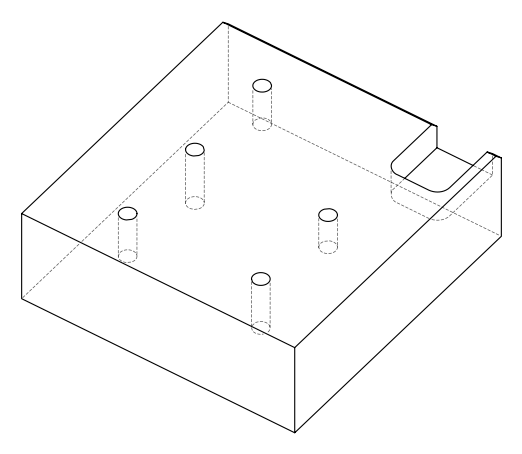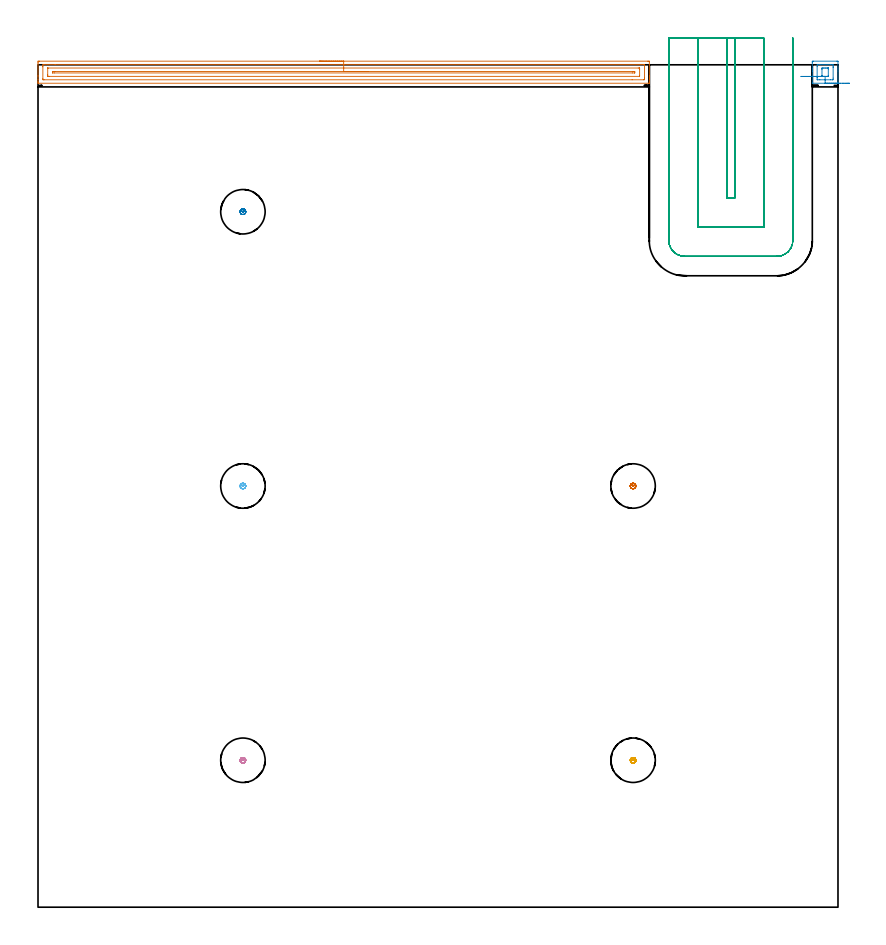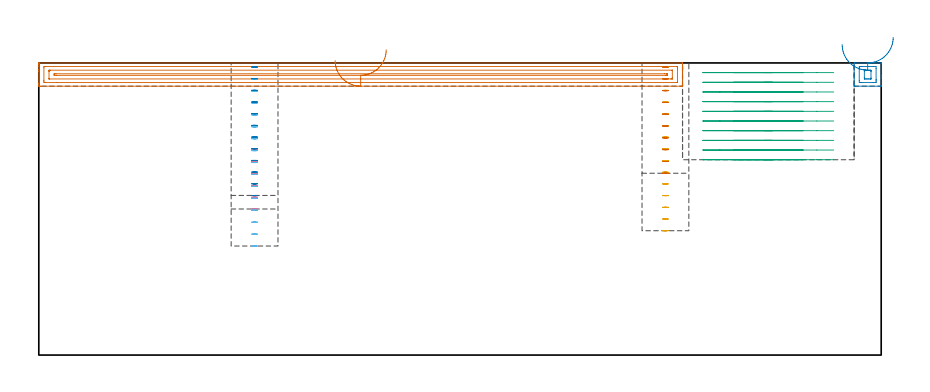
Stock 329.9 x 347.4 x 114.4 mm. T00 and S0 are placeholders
(PLAN: 8 operations, 1 tool changes, 25.1 min)
(1 AREA_MILL | FG_CHAMFER_SURFACE | UGT0205_001 | 8.24 min | 10670 mm3)
(2 AREA_MILL_1 | FG_CHAMFER_SURFACE_1 | UGT0205_001 | 0.51 min | 671 mm3)
(3 MILL_SLOT | SLOT_PARTIAL_RECTANGULAR | NXT0201_012 | Follow Part, ap 4, ae 75% | 13.45 min | 217651 mm3)
(4 MILL_BLIND_HOLE_FROM_SOLID_MATERIAL | STEP1POCKET | NXT0201_012 | Spiral | 0.58 min | 15055 mm3)
(5 MILL_BLIND_HOLE_FROM_SOLID_MATERIAL_1 | STEP1POCKET_1 | NXT0201_012 | Spiral | 0.67 min | 17304 mm3)
(6 MILL_BLIND_HOLE_FROM_SOLID_MATERIAL_2 | STEP1POCKET_2 | NXT0201_012 | Spiral | 0.71 min | 18868 mm3)
(7 MILL_BLIND_HOLE_FROM_SOLID_MATERIAL_3 | STEP1POCKET_3 | NXT0201_012 | Spiral | 0.44 min | 11368 mm3)
(8 MILL_BLIND_HOLE_FROM_SOLID_MATERIAL_4 | STEP1POCKET_4 | NXT0201_012 | Spiral | 0.53 min | 13651 mm3)
(TOOL UGT0205_001 | Chamfer Mill 20 x 3 x 45 deg. | D20 FL50 Z2)
(TOOL NXT0201_012 | ENDMILL 16mm [2P460-1600-NA 1630] | D16 FL38 Z6)
(OP 1 AREA_MILL)
G17 G21 G94 G90
T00 M6
G54
G17 G0 G90 X116.05 Y348.9 S1061 M3
G43 Z124.4 H0
Z115.3
G94 G1 X116.088 Z114.428 F250.
X116.202 Z113.564
X116.391 Z112.712
X116.653 Z111.88
X116.987 Z111.074
X117.39 Z110.3
X117.858 Z109.564
X118.39 Z108.872
X118.979 Z108.229
X119.622 Z107.64
X120.314 Z107.108
X121.05 Z106.64
X121.824 Z106.237
X122.63 Z105.903
X123.462 Z105.641
X124.314 Z105.452
X125.178 Z105.338
X126.05 Z105.3
X251.49
X251.832 Y348.896 Z105.302
X252.09 Y348.892 Z105.306
X252.1 Y348.63 Z105.568
Y343.017 Z111.177
Y342.455 Z111.742
Y342.129 Z112.068
Y341.566 Z112.63
Y341.24 Z112.955
Y340.587 Z113.612
Y340.205 Z113.995
X252.093 Y339.838 Z114.354
X252.09 Y339.803 Z114.388
X251.936 Y339.8 Z114.4
X0.164
X0.01 Y339.803 Z114.388
X0.007 Y339.838 Z114.354
X0. Y340.205 Z113.994
Y340.587 Z113.612
Y341.24 Z112.955
Y342.455 Z111.742
Y343.017 Z111.177
Y347.741 Z106.456
X0.004 Y348.349 Z105.849
X0.008 Y348.892 Z105.306
X0.063 Y348.894 Z105.304
X0.61 Y348.9 Z105.3
X126.05
Y347.486 Z106.714
X249.678 Y347.485 Z106.715
X249.704
X250.09 Y347.46 Z106.74
X250.099 Y347.067 Z107.133
X250.1 Y342.129 Z112.071
X250.099 Y341.736 Z112.464
X250.09 Y341.24 Z112.96
X249.729 Y341.215 Z112.985
X245.001 Y341.214 Z112.986
X2.422 Y341.215 Z112.985
X2.396 Y341.216 Z112.984
X2.01 Y341.24 Z112.96
X2.001 Y341.633 Z112.567
X2. Y346.571 Z107.629
X2.001 Y346.965 Z107.235
X2.01 Y347.46 Z106.74
X2.371 Y347.485 Z106.715
X7.1 Y347.486 Z106.714
X126.05
Y346.072 Z108.128
X247.528
X247.918 Y346.07 Z108.13
X248.048 Y346.068 Z108.132
X248.086 Y346.065 Z108.135
X248.093 Y345.984 Z108.216
X248.098 Y345.864 Z108.336
X248.1 Y345.683 Z108.517
Y345.502 Z108.698
X248.099 Y342.838 Z111.362
X248.09 Y342.657 Z111.543
X248.081 Y342.635 Z111.565
X248.064 Y342.632 Z111.568
X248.016 Y342.629 Z111.571
X4.572
X4.182 Y342.63 Z111.57
X4.052 Y342.632 Z111.568
X4.014 Y342.635 Z111.565
X4.007 Y342.716 Z111.484
X4.002 Y342.836 Z111.364
X4. Y343.017 Z111.183
Y343.198 Z111.002
X4.001 Y345.862 Z108.338
X4.01 Y346.043 Z108.157
X4.019 Y346.065 Z108.135
X4.036 Y346.068 Z108.132
X4.084 Y346.071 Z108.129
X126.05 Y346.072 Z108.128
Y344.657 Z109.543
X245.378
X245.995 Y344.652 Z109.548
X246.088 Y344.65 Z109.55
X246.092 Y344.556 Z109.644
X246.094 Y344.35 Z109.85
X246.092 Y344.144 Z110.056
X246.088 Y344.05 Z110.15
X245.99 Y344.047 Z110.153
X245.102 Y344.043 Z110.157
X6.722
X6.105 Y344.048 Z110.152
X6.012 Y344.05 Z110.15
X6.008 Y344.144 Z110.056
X6.006 Y344.35 Z109.85
X6.008 Y344.556 Z109.644
X6.012 Y344.651 Z109.549
X6.108 Y344.654 Z109.546
X6.243 Y344.655 Z109.545
X6.86 Y344.657 Z109.543
X6.998
X126.05
X126.922 Z109.581
X127.786 Z109.695
X128.638 Z109.883
X129.47 Z110.146
X130.276 Z110.48
X131.05 Z110.882
X131.786 Z111.351
X132.478 Z111.882
X133.121 Z112.472
X133.71 Z113.115
X134.242 Z113.807
X134.71 Z114.543
X135.113 Z115.316
X135.447 Z116.122
X135.709 Z116.954
X135.898 Z117.806
X136.012 Z118.671
X136.05 Z119.543
G0 Z124.4
M5
M2
(OP 2 AREA_MILL_1)
G17 G21 G94 G90
T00 M6
G54
G17 G0 G90 X334.6 Y339.8 S1061 M3
G43 Z124.4 H0
G94 G1 X334.562 Z123.528 F250.
X334.448 Z122.663
X334.259 Z121.812
X333.997 Z120.98
X333.663 Z120.174
X333.26 Z119.4
X332.792 Z118.664
X332.26 Z117.972
X331.671 Z117.329
X331.028 Z116.739
X330.336 Z116.208
X329.6 Z115.74
X328.826 Z115.337
X328.02 Z115.003
X327.188 Z114.741
X326.336 Z114.552
X325.472 Z114.438
X324.6 Z114.4
X319.311
X319.308 Y339.804 Z114.395
X319.3 Y339.828 Z114.372
Y344.817 Z109.383
Y345.683 Z108.511
X319.301 Y348.349 Z105.847
X319.302 Y348.802 Z105.393
X319.306 Y348.891 Z105.305
X319.752 Y348.9 Z105.3
X329.448
X329.788 Y348.894 Z105.302
X329.89 Y348.891 Z105.305
X329.9 Y348.782 Z105.414
Y345.683 Z108.511
Y344.817 Z109.383
Y339.828 Z114.371
X329.891 Y339.804 Z114.395
X329.889 Y339.8 Z114.4
X324.6
Y341.214 Z112.986
X322.422
X321.538 Y341.216 Z112.984
X321.515 Y341.218 Z112.982
X321.31 Y341.24 Z112.96
X321.304 Y341.453 Z112.747
X321.301 Y342.129 Z112.071
X321.3 Y342.345 Z111.855
X321.301 Y346.787 Z107.413
X321.31 Y347.46 Z106.74
X321.493 Y347.482 Z106.718
X321.515 Y347.484 Z106.716
X322.371 Y347.486 Z106.714
X326.778
X327.661 Y347.484 Z106.716
X327.685 Y347.482 Z106.718
X327.89 Y347.46 Z106.74
X327.896 Y347.247 Z106.953
X327.899 Y346.571 Z107.629
X327.9 Y346.355 Z107.845
X327.899 Y341.913 Z112.287
X327.89 Y341.24 Z112.96
X327.707 Y341.218 Z112.982
X327.685 Y341.216 Z112.984
X326.829 Y341.214 Z112.986
X324.6
X324.598 Y342.629 Z111.571
X323.663
X323.427 Y342.631 Z111.569
X323.327 Y342.634 Z111.566
X323.313 Y342.635 Z111.565
X323.31 Y342.65 Z111.55
X323.304 Y342.698 Z111.502
X323.301 Y342.797 Z111.403
X323.3 Y342.995 Z111.205
Y345.66 Z108.54
Y345.683 Z108.517
X323.303 Y345.899 Z108.301
X323.307 Y346.007 Z108.193
X323.31 Y346.056 Z108.144
X323.389 Y346.064 Z108.136
X323.776 Y346.069 Z108.131
X324.159 Y346.071 Z108.129
X324.655
X325.041
X325.537
X325.773 Y346.069 Z108.131
X325.873 Y346.066 Z108.134
X325.887 Y346.065 Z108.135
X325.89 Y346.05 Z108.15
X325.895 Y346.002 Z108.198
X325.899 Y345.903 Z108.297
X325.9 Y345.705 Z108.495
Y343.04 Z111.16
Y343.017 Z111.183
X325.897 Y342.801 Z111.399
X325.893 Y342.693 Z111.507
X325.89 Y342.644 Z111.556
X325.811 Y342.635 Z111.565
X325.424 Y342.631 Z111.569
X325.041 Y342.629 Z111.571
X324.598
X323.726 Y342.627 Z111.611
X322.861 Y342.626 Z111.726
X322.01 Y342.624 Z111.916
X321.178 Y342.623 Z112.18
X320.373 Y342.622 Z112.515
X319.6 Y342.62 Z112.919
X318.865 Y342.619 Z113.389
X318.174 Y342.618 Z113.921
X317.531 Y342.617 Z114.512
X316.943 Y342.616 Z115.156
X316.413 Y342.615 Z115.849
X315.946 Y342.614 Z116.586
X315.544 Z117.36
X315.212 Y342.613 Z118.167
X314.951 Z118.999
X314.763 Z119.851
X314.651 Y342.612 Z120.716
X314.614 Z121.588
G0 Z124.4
M5
M2
(OP 3 MILL_SLOT)
G17 G21 G94 G90
T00 M6
G54
G17 G0 G90 X284.1 Y358.4 S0 M3
G43 Z124.4 H1
Z110.61
G94 G1 Y355.4 F250.
Y292.4 F500.
X287.3
Y355.4
Y358.4 F250.
X272.1
Y355.4
Y280.4 F500.
X299.3
Y355.4
Y358.4 F250.
X260.1
Y355.4
Y275. F500.
G3 X266.7 Y268.4 R6.6
G1 X304.7
G3 X311.3 Y275. R6.6
G1 Y355.4
Y358.4 F250.
G0 X284.1 Z106.82
G1 Y355.4
Y292.4 F500.
X287.3
Y355.4
Y358.4 F250.
X272.1
Y355.4
Y280.4 F500.
X299.3
Y355.4
Y358.4 F250.
X260.1
Y355.4
Y275. F500.
G3 X266.7 Y268.4 R6.6
G1 X304.7
G3 X311.3 Y275. R6.6
G1 Y355.4
Y358.4 F250.
G0 X284.1 Z103.03
G1 Y355.4
Y292.4 F500.
X287.3
Y355.4
Y358.4 F250.
X272.1
Y355.4
Y280.4 F500.
X299.3
Y355.4
Y358.4 F250.
X260.1
Y355.4
Y275. F500.
G3 X266.7 Y268.4 R6.6
G1 X304.7
G3 X311.3 Y275. R6.6
G1 Y355.4
Y358.4 F250.
G0 X284.1 Z99.24
G1 Y355.4
Y292.4 F500.
X287.3
Y355.4
Y358.4 F250.
X272.1
Y355.4
Y280.4 F500.
X299.3
Y355.4
Y358.4 F250.
X260.1
Y355.4
Y275. F500.
G3 X266.7 Y268.4 R6.6
G1 X304.7
G3 X311.3 Y275. R6.6
G1 Y355.4
Y358.4 F250.
G0 X284.1 Z95.45
G1 Y355.4
Y292.4 F500.
X287.3
Y355.4
Y358.4 F250.
X272.1
Y355.4
Y280.4 F500.
X299.3
Y355.4
Y358.4 F250.
X260.1
Y355.4
Y275. F500.
G3 X266.7 Y268.4 R6.6
G1 X304.7
G3 X311.3 Y275. R6.6
G1 Y355.4
Y358.4 F250.
G0 X284.1 Z91.66
G1 Y355.4
Y292.4 F500.
X287.3
Y355.4
Y358.4 F250.
X272.1
Y355.4
Y280.4 F500.
X299.3
Y355.4
Y358.4 F250.
X260.1
Y355.4
Y275. F500.
G3 X266.7 Y268.4 R6.6
G1 X304.7
G3 X311.3 Y275. R6.6
G1 Y355.4
Y358.4 F250.
G0 X284.1 Z87.87
G1 Y355.4
Y292.4 F500.
X287.3
Y355.4
Y358.4 F250.
X272.1
Y355.4
Y280.4 F500.
X299.3
Y355.4
Y358.4 F250.
X260.1
Y355.4
Y275. F500.
G3 X266.7 Y268.4 R6.6
G1 X304.7
G3 X311.3 Y275. R6.6
G1 Y355.4
Y358.4 F250.
G0 X284.1 Z84.08
G1 Y355.4
Y292.4 F500.
X287.3
Y355.4
Y358.4 F250.
X272.1
Y355.4
Y280.4 F500.
X299.3
Y355.4
Y358.4 F250.
X260.1
Y355.4
Y275. F500.
G3 X266.7 Y268.4 R6.6
G1 X304.7
G3 X311.3 Y275. R6.6
G1 Y355.4
Y358.4 F250.
G0 X284.1 Z80.29
G1 Y355.4
Y292.4 F500.
X287.3
Y355.4
Y358.4 F250.
X272.1
Y355.4
Y280.4 F500.
X299.3
Y355.4
Y358.4 F250.
X260.1
Y355.4
Y275. F500.
G3 X266.7 Y268.4 R6.6
G1 X304.7
G3 X311.3 Y275. R6.6
G1 Y355.4
Y358.4 F250.
G0 X284.1 Z76.5
G1 Y355.4
Y292.4 F500.
X287.3
Y355.4
Y358.4 F250.
X272.1
Y355.4
Y280.4 F500.
X299.3
Y355.4
Y358.4 F250.
X260.1
Y355.4
Y275. F500.
G3 X266.7 Y268.4 R6.6
G1 X304.7
G3 X311.3 Y275. R6.6
G1 Y355.4
Y358.4 F250.
G0 Z124.4
M5
M2
(OP 4 MILL_BLIND_HOLE_FROM_SOLID_MATERIAL)
G17 G21 G94 G90
T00 M6
G54
G17 G0 G90 X84.5 Y60.6 S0 M3
G43 Z124.4 H1
Z112.769
G94 G3 X85.075 Y61.175 R0.575 F250.
X84.5 Y61.75 R0.575
X83.35 Y60.6 R1.15
X84.5 Y61.75 R-1.15
X83.925 Y61.175 R0.575
X84.5 Y60.6 R0.575
G0 Z108.138
G3 X85.075 Y61.175 R0.575
X84.5 Y61.75 R0.575
X83.35 Y60.6 R1.15
X84.5 Y61.75 R-1.15
X83.925 Y61.175 R0.575
X84.5 Y60.6 R0.575
G0 Z103.508
G3 X85.075 Y61.175 R0.575
X84.5 Y61.75 R0.575
X83.35 Y60.6 R1.15
X84.5 Y61.75 R-1.15
X83.925 Y61.175 R0.575
X84.5 Y60.6 R0.575
G0 Z98.877
G3 X85.075 Y61.175 R0.575
X84.5 Y61.75 R0.575
X83.35 Y60.6 R1.15
X84.5 Y61.75 R-1.15
X83.925 Y61.175 R0.575
X84.5 Y60.6 R0.575
G0 Z94.246
G3 X85.075 Y61.175 R0.575
X84.5 Y61.75 R0.575
X83.35 Y60.6 R1.15
X84.5 Y61.75 R-1.15
X83.925 Y61.175 R0.575
X84.5 Y60.6 R0.575
G0 Z89.615
G3 X85.075 Y61.175 R0.575
X84.5 Y61.75 R0.575
X83.35 Y60.6 R1.15
X84.5 Y61.75 R-1.15
X83.925 Y61.175 R0.575
X84.5 Y60.6 R0.575
G0 Z84.985
G3 X85.075 Y61.175 R0.575
X84.5 Y61.75 R0.575
X83.35 Y60.6 R1.15
X84.5 Y61.75 R-1.15
X83.925 Y61.175 R0.575
X84.5 Y60.6 R0.575
G0 Z80.354
G3 X85.075 Y61.175 R0.575
X84.5 Y61.75 R0.575
X83.35 Y60.6 R1.15
X84.5 Y61.75 R-1.15
X83.925 Y61.175 R0.575
X84.5 Y60.6 R0.575
G0 Z75.723
G3 X85.075 Y61.175 R0.575
X84.5 Y61.75 R0.575
X83.35 Y60.6 R1.15
X84.5 Y61.75 R-1.15
X83.925 Y61.175 R0.575
X84.5 Y60.6 R0.575
G0 Z71.092
G3 X85.075 Y61.175 R0.575
X84.5 Y61.75 R0.575
X83.35 Y60.6 R1.15
X84.5 Y61.75 R-1.15
X83.925 Y61.175 R0.575
X84.5 Y60.6 R0.575
G0 Z66.462
G3 X85.075 Y61.175 R0.575
X84.5 Y61.75 R0.575
X83.35 Y60.6 R1.15
X84.5 Y61.75 R-1.15
X83.925 Y61.175 R0.575
X84.5 Y60.6 R0.575
G0 Z61.831
G3 X85.075 Y61.175 R0.575
X84.5 Y61.75 R0.575
X83.35 Y60.6 R1.15
X84.5 Y61.75 R-1.15
X83.925 Y61.175 R0.575
X84.5 Y60.6 R0.575
G0 Z57.2
G3 X85.075 Y61.175 R0.575
X84.5 Y61.75 R0.575
X83.35 Y60.6 R1.15
X84.5 Y61.75 R-1.15
X83.925 Y61.175 R0.575
X84.5 Y60.6 R0.575
G0 Z124.4
M5
M2
(OP 5 MILL_BLIND_HOLE_FROM_SOLID_MATERIAL_1)
G17 G21 G94 G90
T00 M6
G54
G17 G0 G90 X245.4 Y60.6 S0 M3
G43 Z124.4 H1
Z112.82
G94 G3 X245.975 Y61.175 R0.575 F250.
X245.4 Y61.75 R0.575
X244.25 Y60.6 R1.15
X245.4 Y61.75 R-1.15
X244.825 Y61.175 R0.575
X245.4 Y60.6 R0.575
G0 Z108.24
G3 X245.975 Y61.175 R0.575
X245.4 Y61.75 R0.575
X244.25 Y60.6 R1.15
X245.4 Y61.75 R-1.15
X244.825 Y61.175 R0.575
X245.4 Y60.6 R0.575
G0 Z103.66
G3 X245.975 Y61.175 R0.575
X245.4 Y61.75 R0.575
X244.25 Y60.6 R1.15
X245.4 Y61.75 R-1.15
X244.825 Y61.175 R0.575
X245.4 Y60.6 R0.575
G0 Z99.08
G3 X245.975 Y61.175 R0.575
X245.4 Y61.75 R0.575
X244.25 Y60.6 R1.15
X245.4 Y61.75 R-1.15
X244.825 Y61.175 R0.575
X245.4 Y60.6 R0.575
G0 Z94.5
G3 X245.975 Y61.175 R0.575
X245.4 Y61.75 R0.575
X244.25 Y60.6 R1.15
X245.4 Y61.75 R-1.15
X244.825 Y61.175 R0.575
X245.4 Y60.6 R0.575
G0 Z89.92
G3 X245.975 Y61.175 R0.575
X245.4 Y61.75 R0.575
X244.25 Y60.6 R1.15
X245.4 Y61.75 R-1.15
X244.825 Y61.175 R0.575
X245.4 Y60.6 R0.575
G0 Z85.34
G3 X245.975 Y61.175 R0.575
X245.4 Y61.75 R0.575
X244.25 Y60.6 R1.15
X245.4 Y61.75 R-1.15
X244.825 Y61.175 R0.575
X245.4 Y60.6 R0.575
G0 Z80.76
G3 X245.975 Y61.175 R0.575
X245.4 Y61.75 R0.575
X244.25 Y60.6 R1.15
X245.4 Y61.75 R-1.15
X244.825 Y61.175 R0.575
X245.4 Y60.6 R0.575
G0 Z76.18
G3 X245.975 Y61.175 R0.575
X245.4 Y61.75 R0.575
X244.25 Y60.6 R1.15
X245.4 Y61.75 R-1.15
X244.825 Y61.175 R0.575
X245.4 Y60.6 R0.575
G0 Z71.6
G3 X245.975 Y61.175 R0.575
X245.4 Y61.75 R0.575
X244.25 Y60.6 R1.15
X245.4 Y61.75 R-1.15
X244.825 Y61.175 R0.575
X245.4 Y60.6 R0.575
G0 Z67.02
G3 X245.975 Y61.175 R0.575
X245.4 Y61.75 R0.575
X244.25 Y60.6 R1.15
X245.4 Y61.75 R-1.15
X244.825 Y61.175 R0.575
X245.4 Y60.6 R0.575
G0 Z62.44
G3 X245.975 Y61.175 R0.575
X245.4 Y61.75 R0.575
X244.25 Y60.6 R1.15
X245.4 Y61.75 R-1.15
X244.825 Y61.175 R0.575
X245.4 Y60.6 R0.575
G0 Z57.86
G3 X245.975 Y61.175 R0.575
X245.4 Y61.75 R0.575
X244.25 Y60.6 R1.15
X245.4 Y61.75 R-1.15
X244.825 Y61.175 R0.575
X245.4 Y60.6 R0.575
G0 Z53.28
G3 X245.975 Y61.175 R0.575
X245.4 Y61.75 R0.575
X244.25 Y60.6 R1.15
X245.4 Y61.75 R-1.15
X244.825 Y61.175 R0.575
X245.4 Y60.6 R0.575
G0 Z48.7
G3 X245.975 Y61.175 R0.575
X245.4 Y61.75 R0.575
X244.25 Y60.6 R1.15
X245.4 Y61.75 R-1.15
X244.825 Y61.175 R0.575
X245.4 Y60.6 R0.575
G0 Z124.4
M5
M2
(OP 6 MILL_BLIND_HOLE_FROM_SOLID_MATERIAL_2)
G17 G21 G94 G90
T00 M6
G54
G17 G0 G90 X84.5 Y173.7 S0 M3
G43 Z124.4 H1
Z112.731
G94 G3 X85.075 Y174.275 R0.575 F250.
X84.5 Y174.85 R0.575
X83.35 Y173.7 R1.15
X84.5 Y174.85 R-1.15
X83.925 Y174.275 R0.575
X84.5 Y173.7 R0.575
G0 Z108.063
G3 X85.075 Y174.275 R0.575
X84.5 Y174.85 R0.575
X83.35 Y173.7 R1.15
X84.5 Y174.85 R-1.15
X83.925 Y174.275 R0.575
X84.5 Y173.7 R0.575
G0 Z103.394
G3 X85.075 Y174.275 R0.575
X84.5 Y174.85 R0.575
X83.35 Y173.7 R1.15
X84.5 Y174.85 R-1.15
X83.925 Y174.275 R0.575
X84.5 Y173.7 R0.575
G0 Z98.725
G3 X85.075 Y174.275 R0.575
X84.5 Y174.85 R0.575
X83.35 Y173.7 R1.15
X84.5 Y174.85 R-1.15
X83.925 Y174.275 R0.575
X84.5 Y173.7 R0.575
G0 Z94.056
G3 X85.075 Y174.275 R0.575
X84.5 Y174.85 R0.575
X83.35 Y173.7 R1.15
X84.5 Y174.85 R-1.15
X83.925 Y174.275 R0.575
X84.5 Y173.7 R0.575
G0 Z89.388
G3 X85.075 Y174.275 R0.575
X84.5 Y174.85 R0.575
X83.35 Y173.7 R1.15
X84.5 Y174.85 R-1.15
X83.925 Y174.275 R0.575
X84.5 Y173.7 R0.575
G0 Z84.719
G3 X85.075 Y174.275 R0.575
X84.5 Y174.85 R0.575
X83.35 Y173.7 R1.15
X84.5 Y174.85 R-1.15
X83.925 Y174.275 R0.575
X84.5 Y173.7 R0.575
G0 Z80.05
G3 X85.075 Y174.275 R0.575
X84.5 Y174.85 R0.575
X83.35 Y173.7 R1.15
X84.5 Y174.85 R-1.15
X83.925 Y174.275 R0.575
X84.5 Y173.7 R0.575
G0 Z75.381
G3 X85.075 Y174.275 R0.575
X84.5 Y174.85 R0.575
X83.35 Y173.7 R1.15
X84.5 Y174.85 R-1.15
X83.925 Y174.275 R0.575
X84.5 Y173.7 R0.575
G0 Z70.713
G3 X85.075 Y174.275 R0.575
X84.5 Y174.85 R0.575
X83.35 Y173.7 R1.15
X84.5 Y174.85 R-1.15
X83.925 Y174.275 R0.575
X84.5 Y173.7 R0.575
G0 Z66.044
G3 X85.075 Y174.275 R0.575
X84.5 Y174.85 R0.575
X83.35 Y173.7 R1.15
X84.5 Y174.85 R-1.15
X83.925 Y174.275 R0.575
X84.5 Y173.7 R0.575
G0 Z61.375
G3 X85.075 Y174.275 R0.575
X84.5 Y174.85 R0.575
X83.35 Y173.7 R1.15
X84.5 Y174.85 R-1.15
X83.925 Y174.275 R0.575
X84.5 Y173.7 R0.575
G0 Z56.706
G3 X85.075 Y174.275 R0.575
X84.5 Y174.85 R0.575
X83.35 Y173.7 R1.15
X84.5 Y174.85 R-1.15
X83.925 Y174.275 R0.575
X84.5 Y173.7 R0.575
G0 Z52.038
G3 X85.075 Y174.275 R0.575
X84.5 Y174.85 R0.575
X83.35 Y173.7 R1.15
X84.5 Y174.85 R-1.15
X83.925 Y174.275 R0.575
X84.5 Y173.7 R0.575
G0 Z47.369
G3 X85.075 Y174.275 R0.575
X84.5 Y174.85 R0.575
X83.35 Y173.7 R1.15
X84.5 Y174.85 R-1.15
X83.925 Y174.275 R0.575
X84.5 Y173.7 R0.575
G0 Z42.7
G3 X85.075 Y174.275 R0.575
X84.5 Y174.85 R0.575
X83.35 Y173.7 R1.15
X84.5 Y174.85 R-1.15
X83.925 Y174.275 R0.575
X84.5 Y173.7 R0.575
G0 Z124.4
M5
M2
(OP 7 MILL_BLIND_HOLE_FROM_SOLID_MATERIAL_3)
G17 G21 G94 G90
T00 M6
G54
G17 G0 G90 X245.4 Y173.7 S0 M3
G43 Z124.4 H1
Z112.78
G94 G3 X245.975 Y174.275 R0.575 F250.
X245.4 Y174.85 R0.575
X244.25 Y173.7 R1.15
X245.4 Y174.85 R-1.15
X244.825 Y174.275 R0.575
X245.4 Y173.7 R0.575
G0 Z108.16
G3 X245.975 Y174.275 R0.575
X245.4 Y174.85 R0.575
X244.25 Y173.7 R1.15
X245.4 Y174.85 R-1.15
X244.825 Y174.275 R0.575
X245.4 Y173.7 R0.575
G0 Z103.54
G3 X245.975 Y174.275 R0.575
X245.4 Y174.85 R0.575
X244.25 Y173.7 R1.15
X245.4 Y174.85 R-1.15
X244.825 Y174.275 R0.575
X245.4 Y173.7 R0.575
G0 Z98.92
G3 X245.975 Y174.275 R0.575
X245.4 Y174.85 R0.575
X244.25 Y173.7 R1.15
X245.4 Y174.85 R-1.15
X244.825 Y174.275 R0.575
X245.4 Y173.7 R0.575
G0 Z94.3
G3 X245.975 Y174.275 R0.575
X245.4 Y174.85 R0.575
X244.25 Y173.7 R1.15
X245.4 Y174.85 R-1.15
X244.825 Y174.275 R0.575
X245.4 Y173.7 R0.575
G0 Z89.68
G3 X245.975 Y174.275 R0.575
X245.4 Y174.85 R0.575
X244.25 Y173.7 R1.15
X245.4 Y174.85 R-1.15
X244.825 Y174.275 R0.575
X245.4 Y173.7 R0.575
G0 Z85.06
G3 X245.975 Y174.275 R0.575
X245.4 Y174.85 R0.575
X244.25 Y173.7 R1.15
X245.4 Y174.85 R-1.15
X244.825 Y174.275 R0.575
X245.4 Y173.7 R0.575
G0 Z80.44
G3 X245.975 Y174.275 R0.575
X245.4 Y174.85 R0.575
X244.25 Y173.7 R1.15
X245.4 Y174.85 R-1.15
X244.825 Y174.275 R0.575
X245.4 Y173.7 R0.575
G0 Z75.82
G3 X245.975 Y174.275 R0.575
X245.4 Y174.85 R0.575
X244.25 Y173.7 R1.15
X245.4 Y174.85 R-1.15
X244.825 Y174.275 R0.575
X245.4 Y173.7 R0.575
G0 Z71.2
G3 X245.975 Y174.275 R0.575
X245.4 Y174.85 R0.575
X244.25 Y173.7 R1.15
X245.4 Y174.85 R-1.15
X244.825 Y174.275 R0.575
X245.4 Y173.7 R0.575
G0 Z124.4
M5
M2
(OP 8 MILL_BLIND_HOLE_FROM_SOLID_MATERIAL_4)
G17 G21 G94 G90
T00 M6
G54
G17 G0 G90 X84.5 Y286.8 S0 M3
G43 Z124.4 H1
Z112.825
G94 G3 X85.075 Y287.375 R0.575 F250.
X84.5 Y287.95 R0.575
X83.35 Y286.8 R1.15
X84.5 Y287.95 R-1.15
X83.925 Y287.375 R0.575
X84.5 Y286.8 R0.575
G0 Z108.25
G3 X85.075 Y287.375 R0.575
X84.5 Y287.95 R0.575
X83.35 Y286.8 R1.15
X84.5 Y287.95 R-1.15
X83.925 Y287.375 R0.575
X84.5 Y286.8 R0.575
G0 Z103.675
G3 X85.075 Y287.375 R0.575
X84.5 Y287.95 R0.575
X83.35 Y286.8 R1.15
X84.5 Y287.95 R-1.15
X83.925 Y287.375 R0.575
X84.5 Y286.8 R0.575
G0 Z99.1
G3 X85.075 Y287.375 R0.575
X84.5 Y287.95 R0.575
X83.35 Y286.8 R1.15
X84.5 Y287.95 R-1.15
X83.925 Y287.375 R0.575
X84.5 Y286.8 R0.575
G0 Z94.525
G3 X85.075 Y287.375 R0.575
X84.5 Y287.95 R0.575
X83.35 Y286.8 R1.15
X84.5 Y287.95 R-1.15
X83.925 Y287.375 R0.575
X84.5 Y286.8 R0.575
G0 Z89.95
G3 X85.075 Y287.375 R0.575
X84.5 Y287.95 R0.575
X83.35 Y286.8 R1.15
X84.5 Y287.95 R-1.15
X83.925 Y287.375 R0.575
X84.5 Y286.8 R0.575
G0 Z85.375
G3 X85.075 Y287.375 R0.575
X84.5 Y287.95 R0.575
X83.35 Y286.8 R1.15
X84.5 Y287.95 R-1.15
X83.925 Y287.375 R0.575
X84.5 Y286.8 R0.575
G0 Z80.8
G3 X85.075 Y287.375 R0.575
X84.5 Y287.95 R0.575
X83.35 Y286.8 R1.15
X84.5 Y287.95 R-1.15
X83.925 Y287.375 R0.575
X84.5 Y286.8 R0.575
G0 Z76.225
G3 X85.075 Y287.375 R0.575
X84.5 Y287.95 R0.575
X83.35 Y286.8 R1.15
X84.5 Y287.95 R-1.15
X83.925 Y287.375 R0.575
X84.5 Y286.8 R0.575
G0 Z71.65
G3 X85.075 Y287.375 R0.575
X84.5 Y287.95 R0.575
X83.35 Y286.8 R1.15
X84.5 Y287.95 R-1.15
X83.925 Y287.375 R0.575
X84.5 Y286.8 R0.575
G0 Z67.075
G3 X85.075 Y287.375 R0.575
X84.5 Y287.95 R0.575
X83.35 Y286.8 R1.15
X84.5 Y287.95 R-1.15
X83.925 Y287.375 R0.575
X84.5 Y286.8 R0.575
G0 Z62.5
G3 X85.075 Y287.375 R0.575
X84.5 Y287.95 R0.575
X83.35 Y286.8 R1.15
X84.5 Y287.95 R-1.15
X83.925 Y287.375 R0.575
X84.5 Y286.8 R0.575
G0 Z124.4
M5
M2
